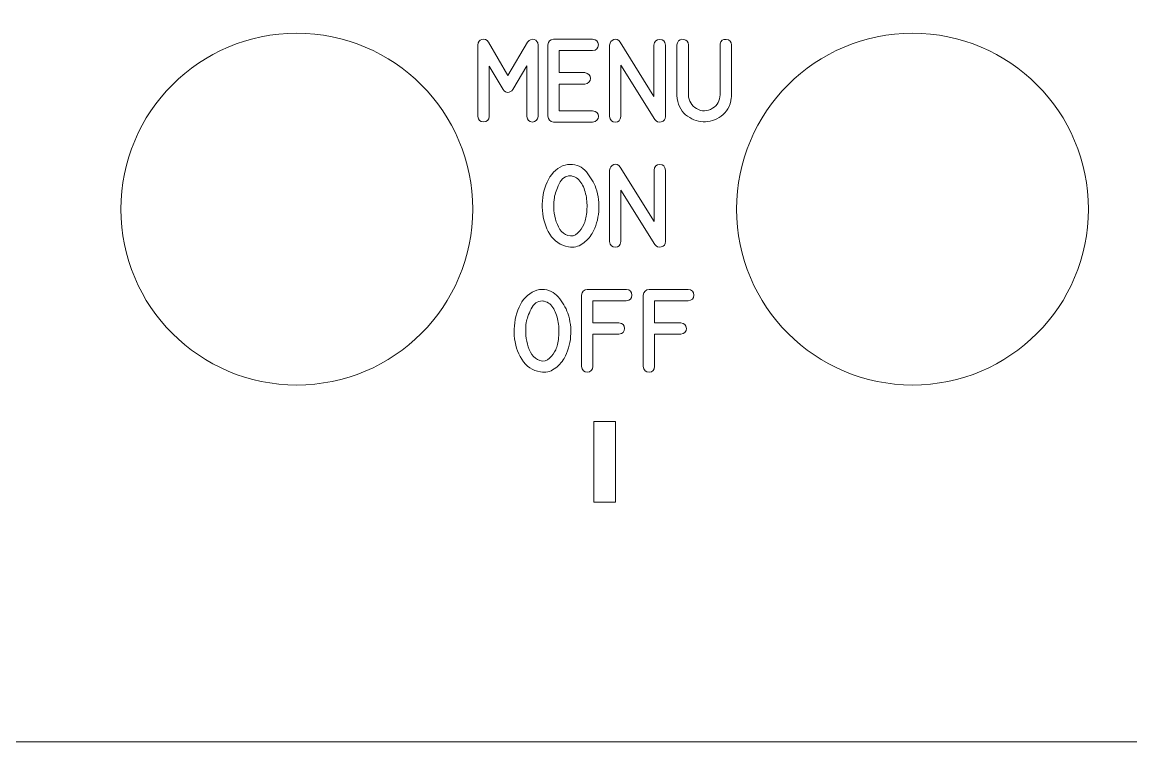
# Model space of a CAD drawing. Header units: millimetres. Extents: x -246 to 62, y -173 to 125.
# Drawn here: x -44.82 to -7.01, y 31.54 to 56.1 of the extents above; entities that cross this region are included whole.
import ezdxf

# ---------------------------------------------------------------- set-up
doc = ezdxf.new("R2010")
doc.units = ezdxf.units.MM
doc.header["$MEASUREMENT"] = 0
doc.layers.add('Cut', color=7, linetype='Continuous')
doc.layers.add('Engrave', color=7, linetype='Continuous')

msp = doc.modelspace()

# ---------------------------------------------------------------- linework, layer by layer
at = {"layer": 'Cut', "color": 250, "lineweight": 9}
for points, knots in [([(51.5314, 123.6949), (51.5312, 124.0929), (51.3728, 124.4746), (51.0911, 124.7559), (51.0911, 124.7559), (50.8095, 125.0372), (50.4295, 125.1951), (50.0314, 125.1949), (50.0314, 125.1949), (50.0314, 125.1949), (-71.4936, 125.1949), (-71.4936, 125.1949), (-71.4936, 125.1949), (-71.8916, 125.1946), (-72.2733, 125.0362), (-72.5546, 124.7546), (-72.5546, 124.7546), (-72.8359, 124.4729), (-72.9938, 124.0929), (-72.9936, 123.6949), (-72.9936, 123.6949), (-72.9936, 123.6949), (-72.9936, 111.7074), (-72.9936, 111.7074), (-72.9936, 111.7074), (-72.9926, 110.1171), (-73.6233, 108.5915), (-74.7471, 107.4663), (-74.7471, 107.4663), (-75.8709, 106.3411), (-77.4033, 105.7084), (-78.9936, 105.7074), (-78.9936, 105.7074), (-78.9936, 105.7074), (-81.4561, 105.7074), (-81.4561, 105.7074), (-81.4561, 105.7074), (-81.8541, 105.7071), (-82.2358, 105.5487), (-82.5171, 105.2671), (-82.5171, 105.2671), (-82.7984, 104.9854), (-82.9563, 104.6054), (-82.9561, 104.2074), (-82.9561, 104.2074), (-82.9561, 104.2074), (-82.9561, 100.1574), (-82.9561, 100.1574), (-82.9561, 100.1574), (-82.9558, 99.7593), (-82.7974, 99.3776), (-82.5158, 99.0963), (-82.5158, 99.0963), (-82.2341, 98.815), (-81.8541, 98.6571), (-81.4561, 98.6574), (-81.4561, 98.6574), (-81.4561, 98.6574), (-78.9936, 98.6574), (-78.9936, 98.6574), (-78.9936, 98.6574), (-76.85, 98.6574), (-74.8692, 97.5138), (-73.7974, 95.6574), (-73.7974, 95.6574), (-72.7256, 93.801), (-72.7256, 91.5138), (-73.7974, 89.6574), (-73.7974, 89.6574), (-74.8692, 87.801), (-76.85, 86.6574), (-78.9936, 86.6574), (-78.9936, 86.6574), (-78.9936, 86.6574), (-81.4561, 86.6574), (-81.4561, 86.6574), (-81.4561, 86.6574), (-81.8541, 86.6571), (-82.2358, 86.4987), (-82.5171, 86.2171), (-82.5171, 86.2171), (-82.7984, 85.9354), (-82.9563, 85.5554), (-82.9561, 85.1574), (-82.9561, 85.1574), (-82.9561, 85.1574), (-82.9561, 71.5824), (-82.9561, 71.5824), (-82.9561, 71.5824), (-82.9558, 71.1843), (-82.7974, 70.8026), (-82.5158, 70.5213), (-82.5158, 70.5213), (-82.2341, 70.24), (-81.8541, 70.0821), (-81.4561, 70.0824), (-81.4561, 70.0824), (-81.4561, 70.0824), (-78.9936, 70.0824), (-78.9936, 70.0824), (-78.9936, 70.0824), (-76.85, 70.0824), (-74.8692, 68.9388), (-73.7974, 67.0824), (-73.7974, 67.0824), (-72.7256, 65.226), (-72.7256, 62.9388), (-73.7974, 61.0824), (-73.7974, 61.0824), (-74.8692, 59.226), (-76.85, 58.0824), (-78.9936, 58.0824), (-78.9936, 58.0824), (-78.9936, 58.0824), (-81.4561, 58.0824), (-81.4561, 58.0824), (-81.4561, 58.0824), (-81.8541, 58.0821), (-82.2358, 57.9237), (-82.5171, 57.6421), (-82.5171, 57.6421), (-82.7984, 57.3604), (-82.9563, 56.9804), (-82.9561, 56.5824), (-82.9561, 56.5824), (-82.9561, 56.5824), (-82.9561, 52.5324), (-82.9561, 52.5324), (-82.9561, 52.5324), (-82.9558, 52.1343), (-82.7974, 51.7526), (-82.5158, 51.4713), (-82.5158, 51.4713), (-82.2341, 51.19), (-81.8541, 51.0321), (-81.4561, 51.0324), (-81.4561, 51.0324), (-81.4561, 51.0324), (-78.9936, 51.0324), (-78.9936, 51.0324), (-78.9936, 51.0324), (-77.4033, 51.0334), (-75.8777, 50.4026), (-74.7525, 49.2788), (-74.7525, 49.2788), (-73.6273, 48.155), (-72.9946, 46.6227), (-72.9936, 45.0324), (-72.9936, 45.0324), (-72.9936, 45.0324), (-72.9936, 33.0449), (-72.9936, 33.0449), (-72.9936, 33.0449), (-72.9933, 32.6468), (-72.8349, 32.2651), (-72.5533, 31.9838), (-72.5533, 31.9838), (-72.2716, 31.7025), (-71.8916, 31.5446), (-71.4936, 31.5449), (-71.4936, 31.5449), (-71.4936, 31.5449), (50.0314, 31.5449), (50.0314, 31.5449), (50.0314, 31.5449), (50.4295, 31.5451), (50.8112, 31.7035), (51.0925, 31.9852), (51.0925, 31.9852), (51.3738, 32.2668), (51.5317, 32.6468), (51.5314, 33.0449), (51.5314, 33.0449), (51.5314, 33.0449), (51.5314, 45.0324), (51.5314, 45.0324), (51.5314, 45.0324), (51.5304, 46.6227), (52.1612, 48.1482), (53.285, 49.2734), (53.285, 49.2734), (54.4088, 50.3987), (55.9411, 51.0314), (57.5314, 51.0324), (57.5314, 51.0324), (57.5314, 51.0324), (59.9939, 51.0324), (59.9939, 51.0324), (59.9939, 51.0324), (60.392, 51.0326), (60.7737, 51.191), (61.055, 51.4727), (61.055, 51.4727), (61.3363, 51.7543), (61.4942, 52.1343), (61.4939, 52.5324), (61.4939, 52.5324), (61.4939, 52.5324), (61.4939, 56.5824), (61.4939, 56.5824), (61.4939, 56.5824), (61.4937, 56.9804), (61.3353, 57.3621), (61.0536, 57.6434), (61.0536, 57.6434), (60.772, 57.9247), (60.392, 58.0826), (59.9939, 58.0824), (59.9939, 58.0824), (59.9939, 58.0824), (57.5314, 58.0824), (57.5314, 58.0824), (57.5314, 58.0824), (55.3878, 58.0824), (53.4071, 59.226), (52.3353, 61.0824), (52.3353, 61.0824), (51.2635, 62.9388), (51.2635, 65.226), (52.3353, 67.0824), (52.3353, 67.0824), (53.4071, 68.9388), (55.3878, 70.0824), (57.5314, 70.0824), (57.5314, 70.0824), (57.5314, 70.0824), (59.9939, 70.0824), (59.9939, 70.0824), (59.9939, 70.0824), (60.392, 70.0826), (60.7737, 70.241), (61.055, 70.5227), (61.055, 70.5227), (61.3363, 70.8043), (61.4942, 71.1843), (61.4939, 71.5824), (61.4939, 71.5824), (61.4939, 71.5824), (61.4939, 85.1574), (61.4939, 85.1574), (61.4939, 85.1574), (61.4937, 85.5554), (61.3353, 85.9371), (61.0536, 86.2184), (61.0536, 86.2184), (60.772, 86.4997), (60.392, 86.6576), (59.9939, 86.6574), (59.9939, 86.6574), (59.9939, 86.6574), (57.5314, 86.6574), (57.5314, 86.6574), (57.5314, 86.6574), (55.3878, 86.6574), (53.4071, 87.801), (52.3353, 89.6574), (52.3353, 89.6574), (51.2635, 91.5138), (51.2635, 93.801), (52.3353, 95.6574), (52.3353, 95.6574), (53.4071, 97.5138), (55.3878, 98.6574), (57.5314, 98.6574), (57.5314, 98.6574), (57.5314, 98.6574), (59.9939, 98.6574), (59.9939, 98.6574), (59.9939, 98.6574), (60.392, 98.6576), (60.7737, 98.816), (61.055, 99.0977), (61.055, 99.0977), (61.3363, 99.3793), (61.4942, 99.7593), (61.4939, 100.1574), (61.4939, 100.1574), (61.4939, 100.1574), (61.4939, 104.2074), (61.4939, 104.2074), (61.4939, 104.2074), (61.4937, 104.6054), (61.3353, 104.9871), (61.0536, 105.2684), (61.0536, 105.2684), (60.772, 105.5497), (60.392, 105.7076), (59.9939, 105.7074), (59.9939, 105.7074), (59.9939, 105.7074), (57.5314, 105.7074), (57.5314, 105.7074), (57.5314, 105.7074), (55.9411, 105.7064), (54.4156, 106.3371), (53.2904, 107.4609), (53.2904, 107.4609), (52.1651, 108.5847), (51.5324, 110.1171), (51.5314, 111.7074), (51.5314, 111.7074), (51.5314, 111.7074), (51.5314, 123.6949), (51.5314, 123.6949)], [0, 0, 0, 0, 0.012987, 0.012987, 0.012987, 0.012987, 0.025974, 0.025974, 0.025974, 0.025974, 0.038961, 0.038961, 0.038961, 0.038961, 0.0519481, 0.0519481, 0.0519481, 0.0519481, 0.0649351, 0.0649351, 0.0649351, 0.0649351, 0.0779221, 0.0779221, 0.0779221, 0.0779221, 0.0909091, 0.0909091, 0.0909091, 0.0909091, 0.1038961, 0.1038961, 0.1038961, 0.1038961, 0.1168831, 0.1168831, 0.1168831, 0.1168831, 0.1298701, 0.1298701, 0.1298701, 0.1298701, 0.1428571, 0.1428571, 0.1428571, 0.1428571, 0.1558442, 0.1558442, 0.1558442, 0.1558442, 0.1688312, 0.1688312, 0.1688312, 0.1688312, 0.1818182, 0.1818182, 0.1818182, 0.1818182, 0.1948052, 0.1948052, 0.1948052, 0.1948052, 0.2077922, 0.2077922, 0.2077922, 0.2077922, 0.2207792, 0.2207792, 0.2207792, 0.2207792, 0.2337662, 0.2337662, 0.2337662, 0.2337662, 0.2467532, 0.2467532, 0.2467532, 0.2467532, 0.2597403, 0.2597403, 0.2597403, 0.2597403, 0.2727273, 0.2727273, 0.2727273, 0.2727273, 0.2857143, 0.2857143, 0.2857143, 0.2857143, 0.2987013, 0.2987013, 0.2987013, 0.2987013, 0.3116883, 0.3116883, 0.3116883, 0.3116883, 0.3246753, 0.3246753, 0.3246753, 0.3246753, 0.3376623, 0.3376623, 0.3376623, 0.3376623, 0.3506494, 0.3506494, 0.3506494, 0.3506494, 0.3636364, 0.3636364, 0.3636364, 0.3636364, 0.3766234, 0.3766234, 0.3766234, 0.3766234, 0.3896104, 0.3896104, 0.3896104, 0.3896104, 0.4025974, 0.4025974, 0.4025974, 0.4025974, 0.4155844, 0.4155844, 0.4155844, 0.4155844, 0.4285714, 0.4285714, 0.4285714, 0.4285714, 0.4415584, 0.4415584, 0.4415584, 0.4415584, 0.4545455, 0.4545455, 0.4545455, 0.4545455, 0.4675325, 0.4675325, 0.4675325, 0.4675325, 0.4805195, 0.4805195, 0.4805195, 0.4805195, 0.4935065, 0.4935065, 0.4935065, 0.4935065, 0.5064935, 0.5064935, 0.5064935, 0.5064935, 0.5194805, 0.5194805, 0.5194805, 0.5194805, 0.5324675, 0.5324675, 0.5324675, 0.5324675, 0.5454545, 0.5454545, 0.5454545, 0.5454545, 0.5584416, 0.5584416, 0.5584416, 0.5584416, 0.5714286, 0.5714286, 0.5714286, 0.5714286, 0.5844156, 0.5844156, 0.5844156, 0.5844156, 0.5974026, 0.5974026, 0.5974026, 0.5974026, 0.6103896, 0.6103896, 0.6103896, 0.6103896, 0.6233766, 0.6233766, 0.6233766, 0.6233766, 0.6363636, 0.6363636, 0.6363636, 0.6363636, 0.6493506, 0.6493506, 0.6493506, 0.6493506, 0.6623377, 0.6623377, 0.6623377, 0.6623377, 0.6753247, 0.6753247, 0.6753247, 0.6753247, 0.6883117, 0.6883117, 0.6883117, 0.6883117, 0.7012987, 0.7012987, 0.7012987, 0.7012987, 0.7142857, 0.7142857, 0.7142857, 0.7142857, 0.7272727, 0.7272727, 0.7272727, 0.7272727, 0.7402597, 0.7402597, 0.7402597, 0.7402597, 0.7532468, 0.7532468, 0.7532468, 0.7532468, 0.7662338, 0.7662338, 0.7662338, 0.7662338, 0.7792208, 0.7792208, 0.7792208, 0.7792208, 0.7922078, 0.7922078, 0.7922078, 0.7922078, 0.8051948, 0.8051948, 0.8051948, 0.8051948, 0.8181818, 0.8181818, 0.8181818, 0.8181818, 0.8311688, 0.8311688, 0.8311688, 0.8311688, 0.8441558, 0.8441558, 0.8441558, 0.8441558, 0.8571429, 0.8571429, 0.8571429, 0.8571429, 0.8701299, 0.8701299, 0.8701299, 0.8701299, 0.8831169, 0.8831169, 0.8831169, 0.8831169, 0.8961039, 0.8961039, 0.8961039, 0.8961039, 0.9090909, 0.9090909, 0.9090909, 0.9090909, 0.9220779, 0.9220779, 0.9220779, 0.9220779, 0.9350649, 0.9350649, 0.9350649, 0.9350649, 0.9480519, 0.9480519, 0.9480519, 0.9480519, 0.961039, 0.961039, 0.961039, 0.961039, 0.974026, 0.974026, 0.974026, 0.974026, 1, 1, 1, 1]), ([(-35.4561, 55.7183), (-32.1424, 55.7183), (-29.4561, 53.0319), (-29.4561, 49.7182), (-29.4561, 49.7182), (-29.4561, 46.4046), (-32.1424, 43.7182), (-35.4561, 43.7182), (-35.4561, 43.7182), (-38.7698, 43.7183), (-41.4561, 46.4045), (-41.4561, 49.7182), (-41.4561, 49.7182), (-41.4561, 53.032), (-38.7698, 55.7182), (-35.4561, 55.7183)], [0, 0, 0, 0, 0.2, 0.2, 0.2, 0.2, 0.4, 0.4, 0.4, 0.4, 0.6, 0.6, 0.6, 0.6, 1, 1, 1, 1]), ([(-14.4561, 55.7183), (-11.1424, 55.7183), (-8.4561, 53.0319), (-8.4561, 49.7182), (-8.4561, 49.7182), (-8.4561, 46.4046), (-11.1424, 43.7182), (-14.4561, 43.7182), (-14.4561, 43.7182), (-17.7698, 43.7183), (-20.4561, 46.4045), (-20.4561, 49.7182), (-20.4561, 49.7182), (-20.4561, 53.032), (-17.7698, 55.7182), (-14.4561, 55.7183)], [0, 0, 0, 0, 0.2, 0.2, 0.2, 0.2, 0.4, 0.4, 0.4, 0.4, 0.6, 0.6, 0.6, 0.6, 1, 1, 1, 1])]:
    msp.add_open_spline(points, degree=3, knots=knots, dxfattribs=at)
at = {"layer": 'Engrave', "color": 240, "lineweight": 9}
for points, knots in [([(-27.2256, 52.8834), (-27.2459, 52.7549), (-27.3108, 52.6905), (-27.4204, 52.691), (-27.4204, 52.691), (-27.5304, 52.6914), (-27.5949, 52.7559), (-27.6142, 52.8834), (-27.6142, 52.8834), (-27.6142, 52.8834), (-27.6142, 54.6044), (-27.6142, 54.6044), (-27.6142, 54.6044), (-27.6142, 54.6044), (-28.0869, 53.7959), (-28.0869, 53.7959), (-28.0869, 53.7959), (-28.1372, 53.7352), (-28.1937, 53.7032), (-28.2557, 53.7004), (-28.2557, 53.7004), (-28.3178, 53.698), (-28.3729, 53.7295), (-28.4218, 53.7959), (-28.4218, 53.7959), (-28.4218, 53.7959), (-28.8917, 54.6007), (-28.8917, 54.6007), (-28.8917, 54.6007), (-28.8917, 54.6007), (-28.8903, 52.8834), (-28.8903, 52.8834), (-28.8903, 52.8834), (-28.9048, 52.7559), (-28.9712, 52.6919), (-29.0892, 52.6924), (-29.0892, 52.6924), (-29.2073, 52.6929), (-29.2708, 52.7568), (-29.2802, 52.8834), (-29.2802, 52.8834), (-29.2802, 52.8834), (-29.2802, 55.317), (-29.2802, 55.317), (-29.2802, 55.317), (-29.2727, 55.4229), (-29.2266, 55.4859), (-29.141, 55.5066), (-29.141, 55.5066), (-29.0554, 55.5273), (-28.981, 55.4981), (-28.9175, 55.4191), (-28.9175, 55.4191), (-28.9175, 55.4191), (-28.2548, 54.2794), (-28.2548, 54.2794), (-28.2548, 54.2794), (-28.2548, 54.2794), (-27.585, 55.4191), (-27.585, 55.4191), (-27.585, 55.4191), (-27.522, 55.4981), (-27.4481, 55.5268), (-27.3639, 55.5056), (-27.3639, 55.5056), (-27.2802, 55.4845), (-27.2336, 55.4219), (-27.2256, 55.317), (-27.2256, 55.317), (-27.2256, 55.317), (-27.2256, 52.8834), (-27.2256, 52.8834)], [0, 0, 0, 0, 0.0526316, 0.0526316, 0.0526316, 0.0526316, 0.1052632, 0.1052632, 0.1052632, 0.1052632, 0.1578947, 0.1578947, 0.1578947, 0.1578947, 0.2105263, 0.2105263, 0.2105263, 0.2105263, 0.2631579, 0.2631579, 0.2631579, 0.2631579, 0.3157895, 0.3157895, 0.3157895, 0.3157895, 0.3684211, 0.3684211, 0.3684211, 0.3684211, 0.4210526, 0.4210526, 0.4210526, 0.4210526, 0.4736842, 0.4736842, 0.4736842, 0.4736842, 0.5263158, 0.5263158, 0.5263158, 0.5263158, 0.5789474, 0.5789474, 0.5789474, 0.5789474, 0.6315789, 0.6315789, 0.6315789, 0.6315789, 0.6842105, 0.6842105, 0.6842105, 0.6842105, 0.7368421, 0.7368421, 0.7368421, 0.7368421, 0.7894737, 0.7894737, 0.7894737, 0.7894737, 0.8421053, 0.8421053, 0.8421053, 0.8421053, 0.8947368, 0.8947368, 0.8947368, 0.8947368, 1, 1, 1, 1]), ([(-25.3654, 55.1284), (-25.3654, 55.1284), (-26.5079, 55.1284), (-26.5079, 55.1284), (-26.5079, 55.1284), (-26.5079, 55.1284), (-26.5079, 54.3744), (-26.5079, 54.3744), (-26.5079, 54.3744), (-26.5079, 54.3744), (-25.6368, 54.3744), (-25.6368, 54.3744), (-25.6368, 54.3744), (-25.5065, 54.3551), (-25.4416, 54.2897), (-25.442, 54.1783), (-25.442, 54.1783), (-25.4425, 54.0663), (-25.5074, 54.0014), (-25.6368, 53.9831), (-25.6368, 53.9831), (-25.6368, 53.9831), (-26.5079, 53.9831), (-26.5079, 53.9831), (-26.5079, 53.9831), (-26.5079, 53.9831), (-26.5079, 53.0776), (-26.5079, 53.0776), (-26.5079, 53.0776), (-26.5079, 53.0776), (-25.3654, 53.0776), (-25.3654, 53.0776), (-25.3654, 53.0776), (-25.236, 53.0583), (-25.1711, 52.9939), (-25.1711, 52.8834), (-25.1711, 52.8834), (-25.1711, 52.7733), (-25.236, 52.7088), (-25.3654, 52.6905), (-25.3654, 52.6905), (-25.3654, 52.6905), (-26.6993, 52.6905), (-26.6993, 52.6905), (-26.6993, 52.6905), (-26.8141, 52.7051), (-26.8795, 52.7705), (-26.895, 52.8862), (-26.895, 52.8862), (-26.895, 52.8862), (-26.895, 55.3198), (-26.895, 55.3198), (-26.895, 55.3198), (-26.8776, 55.4412), (-26.8122, 55.5052), (-26.6993, 55.5127), (-26.6993, 55.5127), (-26.6993, 55.5127), (-25.3654, 55.5127), (-25.3654, 55.5127), (-25.3654, 55.5127), (-25.236, 55.5028), (-25.1711, 55.4379), (-25.1716, 55.3189), (-25.1716, 55.3189), (-25.172, 55.1999), (-25.237, 55.1364), (-25.3654, 55.1284)], [0, 0, 0, 0, 0.0555556, 0.0555556, 0.0555556, 0.0555556, 0.1111111, 0.1111111, 0.1111111, 0.1111111, 0.1666667, 0.1666667, 0.1666667, 0.1666667, 0.2222222, 0.2222222, 0.2222222, 0.2222222, 0.2777778, 0.2777778, 0.2777778, 0.2777778, 0.3333333, 0.3333333, 0.3333333, 0.3333333, 0.3888889, 0.3888889, 0.3888889, 0.3888889, 0.4444444, 0.4444444, 0.4444444, 0.4444444, 0.5, 0.5, 0.5, 0.5, 0.5555556, 0.5555556, 0.5555556, 0.5555556, 0.6111111, 0.6111111, 0.6111111, 0.6111111, 0.6666667, 0.6666667, 0.6666667, 0.6666667, 0.7222222, 0.7222222, 0.7222222, 0.7222222, 0.7777778, 0.7777778, 0.7777778, 0.7777778, 0.8333333, 0.8333333, 0.8333333, 0.8333333, 0.8888889, 0.8888889, 0.8888889, 0.8888889, 1, 1, 1, 1]), ([(-22.8851, 52.8805), (-22.8851, 52.7841), (-22.9317, 52.723), (-23.0248, 52.6966), (-23.0248, 52.6966), (-23.1184, 52.6707), (-23.1904, 52.698), (-23.2421, 52.7789), (-23.2421, 52.7789), (-23.2421, 52.7789), (-24.3997, 54.635), (-24.3997, 54.635), (-24.3997, 54.635), (-24.3997, 54.635), (-24.3997, 52.8805), (-24.3997, 52.8805), (-24.3997, 52.8805), (-24.4199, 52.7521), (-24.4848, 52.6877), (-24.5944, 52.6877), (-24.5944, 52.6877), (-24.7045, 52.6877), (-24.7689, 52.7521), (-24.7882, 52.8805), (-24.7882, 52.8805), (-24.7882, 52.8805), (-24.7882, 55.3142), (-24.7882, 55.3142), (-24.7882, 55.3142), (-24.7746, 55.4097), (-24.7256, 55.4727), (-24.6414, 55.5033), (-24.6414, 55.5033), (-24.5572, 55.5334), (-24.4872, 55.5047), (-24.4312, 55.4177), (-24.4312, 55.4177), (-24.4312, 55.4177), (-23.2736, 53.5588), (-23.2736, 53.5588), (-23.2736, 53.5588), (-23.2736, 53.5588), (-23.2736, 55.3142), (-23.2736, 55.3142), (-23.2736, 55.3142), (-23.2562, 55.4454), (-23.1894, 55.5108), (-23.0732, 55.5094), (-23.0732, 55.5094), (-22.9571, 55.508), (-22.8945, 55.4431), (-22.8851, 55.3142), (-22.8851, 55.3142), (-22.8851, 55.3142), (-22.8851, 52.8805), (-22.8851, 52.8805)], [0, 0, 0, 0, 0.0666667, 0.0666667, 0.0666667, 0.0666667, 0.1333333, 0.1333333, 0.1333333, 0.1333333, 0.2, 0.2, 0.2, 0.2, 0.2666667, 0.2666667, 0.2666667, 0.2666667, 0.3333333, 0.3333333, 0.3333333, 0.3333333, 0.4, 0.4, 0.4, 0.4, 0.4666667, 0.4666667, 0.4666667, 0.4666667, 0.5333333, 0.5333333, 0.5333333, 0.5333333, 0.6, 0.6, 0.6, 0.6, 0.6666667, 0.6666667, 0.6666667, 0.6666667, 0.7333333, 0.7333333, 0.7333333, 0.7333333, 0.8, 0.8, 0.8, 0.8, 0.8666667, 0.8666667, 0.8666667, 0.8666667, 1, 1, 1, 1]), ([(-20.632, 53.6209), (-20.632, 53.6209), (-20.632, 53.5931), (-20.632, 53.5931), (-20.632, 53.5931), (-20.6348, 53.547), (-20.6367, 53.5198), (-20.6372, 53.5103), (-20.6372, 53.5103), (-20.6758, 53.2295), (-20.7915, 53.0221), (-20.9834, 52.8881), (-20.9834, 52.8881), (-21.1753, 52.7545), (-21.3804, 52.6919), (-21.5977, 52.7008), (-21.5977, 52.7008), (-21.8155, 52.7098), (-22.0149, 52.7888), (-22.1951, 52.9384), (-22.1951, 52.9384), (-22.3757, 53.0884), (-22.474, 53.3067), (-22.4895, 53.5931), (-22.4895, 53.5931), (-22.4895, 53.5931), (-22.4895, 53.6209), (-22.4895, 53.6209), (-22.4895, 53.6209), (-22.4895, 53.6209), (-22.4895, 55.3198), (-22.4895, 55.3198), (-22.4895, 55.3198), (-22.4895, 55.3471), (-22.4843, 55.3721), (-22.4744, 55.3942), (-22.4744, 55.3942), (-22.4302, 55.4906), (-22.3569, 55.5287), (-22.2543, 55.5085), (-22.2543, 55.5085), (-22.1522, 55.4882), (-22.101, 55.4252), (-22.101, 55.3198), (-22.101, 55.3198), (-22.101, 55.3198), (-22.101, 53.6209), (-22.101, 53.6209), (-22.101, 53.6209), (-22.0873, 53.4092), (-21.9942, 53.2512), (-21.822, 53.1468), (-21.822, 53.1468), (-21.6494, 53.0419), (-21.4683, 53.0466), (-21.2783, 53.1604), (-21.2783, 53.1604), (-21.1927, 53.2107), (-21.1301, 53.2761), (-21.0902, 53.3561), (-21.0902, 53.3561), (-21.0502, 53.436), (-21.0267, 53.5245), (-21.0191, 53.6209), (-21.0191, 53.6209), (-21.0191, 53.6209), (-21.0191, 55.3198), (-21.0191, 55.3198), (-21.0191, 55.3198), (-21.0191, 55.3363), (-21.0182, 55.3485), (-21.0163, 55.357), (-21.0163, 55.357), (-20.9951, 55.4699), (-20.926, 55.5212), (-20.8084, 55.5099), (-20.8084, 55.5099), (-20.6908, 55.4991), (-20.632, 55.4356), (-20.632, 55.3198), (-20.632, 55.3198), (-20.632, 55.3198), (-20.632, 53.6209), (-20.632, 53.6209)], [0, 0, 0, 0, 0.0454545, 0.0454545, 0.0454545, 0.0454545, 0.0909091, 0.0909091, 0.0909091, 0.0909091, 0.1363636, 0.1363636, 0.1363636, 0.1363636, 0.1818182, 0.1818182, 0.1818182, 0.1818182, 0.2272727, 0.2272727, 0.2272727, 0.2272727, 0.2727273, 0.2727273, 0.2727273, 0.2727273, 0.3181818, 0.3181818, 0.3181818, 0.3181818, 0.3636364, 0.3636364, 0.3636364, 0.3636364, 0.4090909, 0.4090909, 0.4090909, 0.4090909, 0.4545455, 0.4545455, 0.4545455, 0.4545455, 0.5, 0.5, 0.5, 0.5, 0.5454545, 0.5454545, 0.5454545, 0.5454545, 0.5909091, 0.5909091, 0.5909091, 0.5909091, 0.6363636, 0.6363636, 0.6363636, 0.6363636, 0.6818182, 0.6818182, 0.6818182, 0.6818182, 0.7272727, 0.7272727, 0.7272727, 0.7272727, 0.7727273, 0.7727273, 0.7727273, 0.7727273, 0.8181818, 0.8181818, 0.8181818, 0.8181818, 0.8636364, 0.8636364, 0.8636364, 0.8636364, 0.9090909, 0.9090909, 0.9090909, 0.9090909, 1, 1, 1, 1]), ([(-25.2536, 50.4333), (-25.1694, 50.1789), (-25.1374, 49.915), (-25.1581, 49.6412), (-25.1581, 49.6412), (-25.1788, 49.3675), (-25.2541, 49.1177), (-25.3834, 48.8915), (-25.3834, 48.8915), (-25.4652, 48.7508), (-25.5767, 48.6314), (-25.7183, 48.5331), (-25.7183, 48.5331), (-25.8599, 48.4348), (-26.016, 48.4004), (-26.1868, 48.4301), (-26.1868, 48.4301), (-26.4652, 48.4785), (-26.6783, 48.6238), (-26.826, 48.8651), (-26.826, 48.8651), (-26.9742, 49.1069), (-27.0588, 49.376), (-27.0805, 49.6723), (-27.0805, 49.6723), (-27.1021, 49.9686), (-27.0621, 50.257), (-26.9605, 50.5382), (-26.9605, 50.5382), (-26.8589, 50.8195), (-26.6971, 51.0237), (-26.4747, 51.1516), (-26.4747, 51.1516), (-26.3665, 51.2142), (-26.2526, 51.2452), (-26.1346, 51.2452), (-26.1346, 51.2452), (-25.9083, 51.2452), (-25.7239, 51.1601), (-25.5805, 50.9898), (-25.5805, 50.9898), (-25.437, 50.819), (-25.3284, 50.6337), (-25.2536, 50.4333)], [0, 0, 0, 0, 0.0833333, 0.0833333, 0.0833333, 0.0833333, 0.1666667, 0.1666667, 0.1666667, 0.1666667, 0.25, 0.25, 0.25, 0.25, 0.3333333, 0.3333333, 0.3333333, 0.3333333, 0.4166667, 0.4166667, 0.4166667, 0.4166667, 0.5, 0.5, 0.5, 0.5, 0.5833333, 0.5833333, 0.5833333, 0.5833333, 0.6666667, 0.6666667, 0.6666667, 0.6666667, 0.75, 0.75, 0.75, 0.75, 0.8333333, 0.8333333, 0.8333333, 0.8333333, 1, 1, 1, 1]), ([(-22.8848, 48.613), (-22.8848, 48.5166), (-22.9314, 48.4555), (-23.0245, 48.4291), (-23.0245, 48.4291), (-23.1181, 48.4032), (-23.1901, 48.4305), (-23.2418, 48.5114), (-23.2418, 48.5114), (-23.2418, 48.5114), (-24.3994, 50.3675), (-24.3994, 50.3675), (-24.3994, 50.3675), (-24.3994, 50.3675), (-24.3994, 48.613), (-24.3994, 48.613), (-24.3994, 48.613), (-24.4196, 48.4846), (-24.4845, 48.4202), (-24.5941, 48.4202), (-24.5941, 48.4202), (-24.7042, 48.4202), (-24.7686, 48.4846), (-24.7879, 48.613), (-24.7879, 48.613), (-24.7879, 48.613), (-24.7879, 51.0467), (-24.7879, 51.0467), (-24.7879, 51.0467), (-24.7743, 51.1422), (-24.7253, 51.2052), (-24.6411, 51.2358), (-24.6411, 51.2358), (-24.5569, 51.2659), (-24.4869, 51.2372), (-24.4309, 51.1502), (-24.4309, 51.1502), (-24.4309, 51.1502), (-23.2733, 49.2913), (-23.2733, 49.2913), (-23.2733, 49.2913), (-23.2733, 49.2913), (-23.2733, 51.0467), (-23.2733, 51.0467), (-23.2733, 51.0467), (-23.2559, 51.1779), (-23.1891, 51.2433), (-23.0729, 51.2419), (-23.0729, 51.2419), (-22.9568, 51.2405), (-22.8942, 51.1756), (-22.8848, 51.0467), (-22.8848, 51.0467), (-22.8848, 51.0467), (-22.8848, 48.613), (-22.8848, 48.613)], [0, 0, 0, 0, 0.0666667, 0.0666667, 0.0666667, 0.0666667, 0.1333333, 0.1333333, 0.1333333, 0.1333333, 0.2, 0.2, 0.2, 0.2, 0.2666667, 0.2666667, 0.2666667, 0.2666667, 0.3333333, 0.3333333, 0.3333333, 0.3333333, 0.4, 0.4, 0.4, 0.4, 0.4666667, 0.4666667, 0.4666667, 0.4666667, 0.5333333, 0.5333333, 0.5333333, 0.5333333, 0.6, 0.6, 0.6, 0.6, 0.6666667, 0.6666667, 0.6666667, 0.6666667, 0.7333333, 0.7333333, 0.7333333, 0.7333333, 0.8, 0.8, 0.8, 0.8, 0.8666667, 0.8666667, 0.8666667, 0.8666667, 1, 1, 1, 1]), ([(-26.1233, 50.8539), (-26.2922, 50.8539), (-26.4201, 50.7631), (-26.5071, 50.581), (-26.5071, 50.581), (-26.5941, 50.399), (-26.6487, 50.2438), (-26.6717, 50.1154), (-26.6717, 50.1154), (-26.6891, 50.0213), (-26.6957, 49.9079), (-26.691, 49.7748), (-26.691, 49.7748), (-26.6863, 49.6417), (-26.667, 49.51), (-26.6332, 49.3802), (-26.6332, 49.3802), (-26.5993, 49.2499), (-26.548, 49.1328), (-26.4803, 49.0288), (-26.4803, 49.0288), (-26.4121, 48.9244), (-26.3232, 48.8553), (-26.2131, 48.8214), (-26.2131, 48.8214), (-26.0842, 48.7809), (-25.9732, 48.8063), (-25.8801, 48.8976), (-25.8801, 48.8976), (-25.787, 48.9893), (-25.7164, 49.0862), (-25.6684, 49.1892), (-25.6684, 49.1892), (-25.62, 49.2951), (-25.5866, 49.4333), (-25.5687, 49.6055), (-25.5687, 49.6055), (-25.5509, 49.7772), (-25.5551, 49.9489), (-25.581, 50.1201), (-25.581, 50.1201), (-25.6073, 50.2913), (-25.6586, 50.4456), (-25.7348, 50.5829), (-25.7348, 50.5829), (-25.811, 50.7203), (-25.9196, 50.8078), (-26.0598, 50.8454), (-26.0598, 50.8454), (-26.0781, 50.851), (-26.0993, 50.8539), (-26.1233, 50.8539)], [0, 0, 0, 0, 0.0714286, 0.0714286, 0.0714286, 0.0714286, 0.1428571, 0.1428571, 0.1428571, 0.1428571, 0.2142857, 0.2142857, 0.2142857, 0.2142857, 0.2857143, 0.2857143, 0.2857143, 0.2857143, 0.3571429, 0.3571429, 0.3571429, 0.3571429, 0.4285714, 0.4285714, 0.4285714, 0.4285714, 0.5, 0.5, 0.5, 0.5, 0.5714286, 0.5714286, 0.5714286, 0.5714286, 0.6428571, 0.6428571, 0.6428571, 0.6428571, 0.7142857, 0.7142857, 0.7142857, 0.7142857, 0.7857143, 0.7857143, 0.7857143, 0.7857143, 0.8571429, 0.8571429, 0.8571429, 0.8571429, 1, 1, 1, 1]), ([(-26.2111, 46.1658), (-26.1269, 45.9114), (-26.0949, 45.6475), (-26.1156, 45.3737), (-26.1156, 45.3737), (-26.1363, 45.1), (-26.2116, 44.8502), (-26.3409, 44.624), (-26.3409, 44.624), (-26.4227, 44.4833), (-26.5342, 44.3639), (-26.6758, 44.2656), (-26.6758, 44.2656), (-26.8174, 44.1673), (-26.9735, 44.1329), (-27.1443, 44.1626), (-27.1443, 44.1626), (-27.4227, 44.211), (-27.6358, 44.3563), (-27.7835, 44.5976), (-27.7835, 44.5976), (-27.9317, 44.8394), (-28.0163, 45.1085), (-28.038, 45.4048), (-28.038, 45.4048), (-28.0596, 45.7011), (-28.0196, 45.9895), (-27.918, 46.2707), (-27.918, 46.2707), (-27.8164, 46.552), (-27.6546, 46.7562), (-27.4322, 46.8841), (-27.4322, 46.8841), (-27.324, 46.9467), (-27.2101, 46.9777), (-27.0921, 46.9777), (-27.0921, 46.9777), (-26.8658, 46.9777), (-26.6814, 46.8926), (-26.538, 46.7223), (-26.538, 46.7223), (-26.3945, 46.5515), (-26.2859, 46.3662), (-26.2111, 46.1658)], [0, 0, 0, 0, 0.0833333, 0.0833333, 0.0833333, 0.0833333, 0.1666667, 0.1666667, 0.1666667, 0.1666667, 0.25, 0.25, 0.25, 0.25, 0.3333333, 0.3333333, 0.3333333, 0.3333333, 0.4166667, 0.4166667, 0.4166667, 0.4166667, 0.5, 0.5, 0.5, 0.5, 0.5833333, 0.5833333, 0.5833333, 0.5833333, 0.6666667, 0.6666667, 0.6666667, 0.6666667, 0.75, 0.75, 0.75, 0.75, 0.8333333, 0.8333333, 0.8333333, 0.8333333, 1, 1, 1, 1]), ([(-25.7454, 44.3512), (-25.7454, 44.3512), (-25.7454, 46.782), (-25.7454, 46.782), (-25.7454, 46.782), (-25.7289, 46.9034), (-25.6636, 46.9688), (-25.5497, 46.9777), (-25.5497, 46.9777), (-25.5497, 46.9777), (-24.2158, 46.9777), (-24.2158, 46.9777), (-24.2158, 46.9777), (-24.0883, 46.9678), (-24.0243, 46.9024), (-24.0243, 46.7825), (-24.0243, 46.7825), (-24.0243, 46.663), (-24.0892, 46.5986), (-24.2186, 46.5906), (-24.2186, 46.5906), (-24.2186, 46.5906), (-25.3583, 46.5906), (-25.3583, 46.5906), (-25.3583, 46.5906), (-25.3583, 46.5906), (-25.3583, 45.8366), (-25.3583, 45.8366), (-25.3583, 45.8366), (-25.3583, 45.8366), (-24.4693, 45.8366), (-24.4693, 45.8366), (-24.4693, 45.8366), (-24.3428, 45.8277), (-24.2783, 45.7656), (-24.2764, 45.6508), (-24.2764, 45.6508), (-24.2746, 45.536), (-24.339, 45.4688), (-24.4693, 45.4495), (-24.4693, 45.4495), (-24.4693, 45.4495), (-25.3583, 45.4495), (-25.3583, 45.4495), (-25.3583, 45.4495), (-25.3583, 45.4495), (-25.3583, 44.3512), (-25.3583, 44.3512), (-25.3583, 44.3512), (-25.3672, 44.2246), (-25.4298, 44.1602), (-25.545, 44.1583), (-25.545, 44.1583), (-25.6603, 44.1564), (-25.7271, 44.2209), (-25.7454, 44.3512)], [0, 0, 0, 0, 0.0666667, 0.0666667, 0.0666667, 0.0666667, 0.1333333, 0.1333333, 0.1333333, 0.1333333, 0.2, 0.2, 0.2, 0.2, 0.2666667, 0.2666667, 0.2666667, 0.2666667, 0.3333333, 0.3333333, 0.3333333, 0.3333333, 0.4, 0.4, 0.4, 0.4, 0.4666667, 0.4666667, 0.4666667, 0.4666667, 0.5333333, 0.5333333, 0.5333333, 0.5333333, 0.6, 0.6, 0.6, 0.6, 0.6666667, 0.6666667, 0.6666667, 0.6666667, 0.7333333, 0.7333333, 0.7333333, 0.7333333, 0.8, 0.8, 0.8, 0.8, 0.8666667, 0.8666667, 0.8666667, 0.8666667, 1, 1, 1, 1]), ([(-23.6386, 44.3512), (-23.6386, 44.3512), (-23.6386, 46.782), (-23.6386, 46.782), (-23.6386, 46.782), (-23.6221, 46.9034), (-23.5568, 46.9688), (-23.4429, 46.9777), (-23.4429, 46.9777), (-23.4429, 46.9777), (-22.109, 46.9777), (-22.109, 46.9777), (-22.109, 46.9777), (-21.9815, 46.9678), (-21.9175, 46.9024), (-21.9175, 46.7825), (-21.9175, 46.7825), (-21.9175, 46.663), (-21.9824, 46.5986), (-22.1118, 46.5906), (-22.1118, 46.5906), (-22.1118, 46.5906), (-23.2515, 46.5906), (-23.2515, 46.5906), (-23.2515, 46.5906), (-23.2515, 46.5906), (-23.2515, 45.8366), (-23.2515, 45.8366), (-23.2515, 45.8366), (-23.2515, 45.8366), (-22.3625, 45.8366), (-22.3625, 45.8366), (-22.3625, 45.8366), (-22.236, 45.8277), (-22.1715, 45.7656), (-22.1696, 45.6508), (-22.1696, 45.6508), (-22.1678, 45.536), (-22.2322, 45.4688), (-22.3625, 45.4495), (-22.3625, 45.4495), (-22.3625, 45.4495), (-23.2515, 45.4495), (-23.2515, 45.4495), (-23.2515, 45.4495), (-23.2515, 45.4495), (-23.2515, 44.3512), (-23.2515, 44.3512), (-23.2515, 44.3512), (-23.2604, 44.2246), (-23.323, 44.1602), (-23.4382, 44.1583), (-23.4382, 44.1583), (-23.5535, 44.1564), (-23.6203, 44.2209), (-23.6386, 44.3512)], [0, 0, 0, 0, 0.0666667, 0.0666667, 0.0666667, 0.0666667, 0.1333333, 0.1333333, 0.1333333, 0.1333333, 0.2, 0.2, 0.2, 0.2, 0.2666667, 0.2666667, 0.2666667, 0.2666667, 0.3333333, 0.3333333, 0.3333333, 0.3333333, 0.4, 0.4, 0.4, 0.4, 0.4666667, 0.4666667, 0.4666667, 0.4666667, 0.5333333, 0.5333333, 0.5333333, 0.5333333, 0.6, 0.6, 0.6, 0.6, 0.6666667, 0.6666667, 0.6666667, 0.6666667, 0.7333333, 0.7333333, 0.7333333, 0.7333333, 0.8, 0.8, 0.8, 0.8, 0.8666667, 0.8666667, 0.8666667, 0.8666667, 1, 1, 1, 1]), ([(-27.0808, 46.5864), (-27.2497, 46.5864), (-27.3776, 46.4956), (-27.4646, 46.3135), (-27.4646, 46.3135), (-27.5516, 46.1315), (-27.6062, 45.9763), (-27.6292, 45.8479), (-27.6292, 45.8479), (-27.6466, 45.7538), (-27.6532, 45.6404), (-27.6485, 45.5073), (-27.6485, 45.5073), (-27.6438, 45.3742), (-27.6245, 45.2425), (-27.5907, 45.1127), (-27.5907, 45.1127), (-27.5568, 44.9824), (-27.5055, 44.8653), (-27.4378, 44.7613), (-27.4378, 44.7613), (-27.3696, 44.6569), (-27.2807, 44.5878), (-27.1706, 44.5539), (-27.1706, 44.5539), (-27.0417, 44.5134), (-26.9307, 44.5388), (-26.8376, 44.6301), (-26.8376, 44.6301), (-26.7445, 44.7218), (-26.6739, 44.8187), (-26.6259, 44.9217), (-26.6259, 44.9217), (-26.5775, 45.0276), (-26.5441, 45.1658), (-26.5262, 45.338), (-26.5262, 45.338), (-26.5084, 45.5097), (-26.5126, 45.6814), (-26.5385, 45.8526), (-26.5385, 45.8526), (-26.5648, 46.0238), (-26.6161, 46.1781), (-26.6923, 46.3154), (-26.6923, 46.3154), (-26.7685, 46.4528), (-26.8771, 46.5403), (-27.0173, 46.5779), (-27.0173, 46.5779), (-27.0356, 46.5835), (-27.0568, 46.5864), (-27.0808, 46.5864)], [0, 0, 0, 0, 0.0714286, 0.0714286, 0.0714286, 0.0714286, 0.1428571, 0.1428571, 0.1428571, 0.1428571, 0.2142857, 0.2142857, 0.2142857, 0.2142857, 0.2857143, 0.2857143, 0.2857143, 0.2857143, 0.3571429, 0.3571429, 0.3571429, 0.3571429, 0.4285714, 0.4285714, 0.4285714, 0.4285714, 0.5, 0.5, 0.5, 0.5, 0.5714286, 0.5714286, 0.5714286, 0.5714286, 0.6428571, 0.6428571, 0.6428571, 0.6428571, 0.7142857, 0.7142857, 0.7142857, 0.7142857, 0.7857143, 0.7857143, 0.7857143, 0.7857143, 0.8571429, 0.8571429, 0.8571429, 0.8571429, 1, 1, 1, 1]), ([(-24.5811, 42.4693), (-24.5811, 42.4693), (-24.5811, 39.7182), (-24.5811, 39.7182), (-24.5811, 39.7182), (-24.5811, 39.7182), (-25.3311, 39.7182), (-25.3311, 39.7182), (-25.3311, 39.7182), (-25.3311, 39.7182), (-25.3311, 42.4693), (-25.3311, 42.4693), (-25.3311, 42.4693), (-25.3311, 42.4693), (-24.5811, 42.4693), (-24.5811, 42.4693)], [0, 0, 0, 0, 0.2, 0.2, 0.2, 0.2, 0.4, 0.4, 0.4, 0.4, 0.6, 0.6, 0.6, 0.6, 1, 1, 1, 1])]:
    msp.add_open_spline(points, degree=3, knots=knots, dxfattribs=at)

doc.saveas('drawing.dxf')
